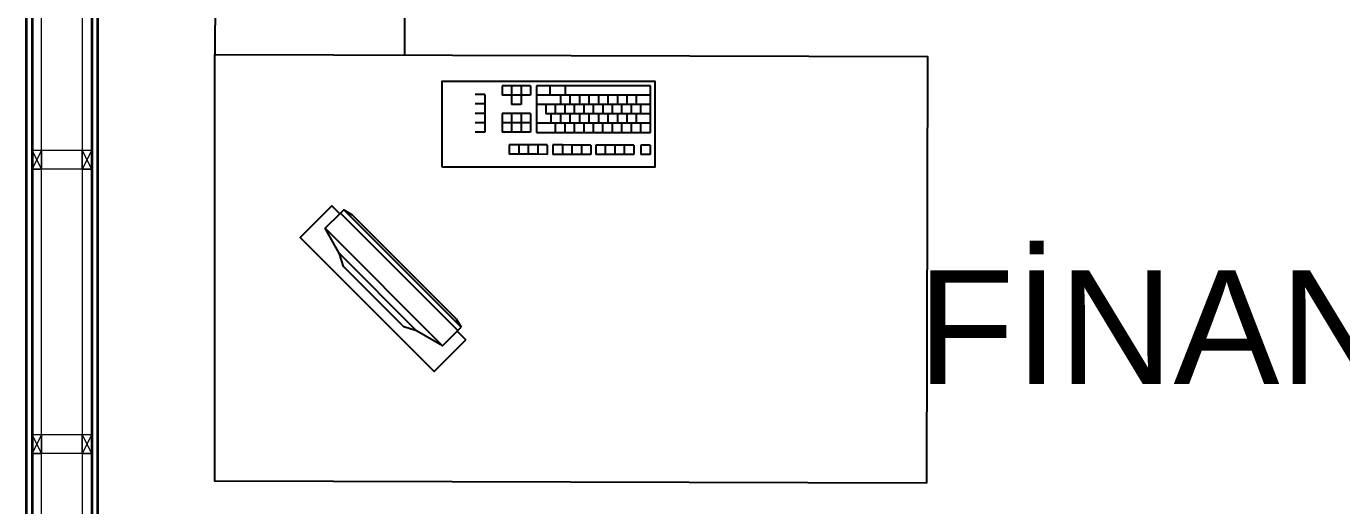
# Model space of a CAD drawing. Header units: centimetres. Extents: x 681015 to 688218, y 3995806 to 4004619.
# Drawn here: x 683259 to 683536.4, y 4003152.7 to 4003253.8 of the extents above; entities that cross this region are included whole.
import ezdxf

# ---------------------------------------------------------------- set-up
doc = ezdxf.new("R2010")
doc.units = ezdxf.units.CM
doc.header["$LTSCALE"] = 100
doc.header["$MEASUREMENT"] = 0
doc.layers.add('0 rölöve', color=7, linetype='Continuous', true_color=0xf1380e)
doc.layers.add('A-TEFRİŞ 2', color=35, linetype='Continuous')
doc.layers.add('DUV', color=4, linetype='Continuous')
for name, color, linetype, lineweight in [('no3_alçıpan kesit', 14, 'Continuous', 20), ('no3_kutu profil gorunus', 8, 'Continuous', 0), ('no3_kutuprofil kesit', 74, 'Continuous', 18)]:
    doc.layers.add(name, color=color, linetype=linetype, lineweight=lineweight)
doc.styles.get("Standard").update_dxf_attribs({"font": 'arial.ttf'})

msp = doc.modelspace()

# ---------------------------------------------------------------- linework, layer by layer
at = {"layer": 'A-TEFRİŞ 2'}
for p, q in [((683298.89, 4003357.14), (683298.83, 4003247.84)), ((683338.83, 4003247.82), (683338.89, 4003357.12))]:
    msp.add_line(p, q, dxfattribs=at)
for points in [[(683448.86, 4003157.45), (683298.77, 4003157.84), (683298.83, 4003247.84), (683449.1, 4003247.45), (683448.86, 4003157.45)], [(683361.39, 4003241.28), (683359.39, 4003241.28)], [(683359.39, 4003241.28), (683359.39, 4003239.31)], [(683363.39, 4003241.28), (683361.39, 4003241.28)], [(683361.39, 4003241.28), (683361.39, 4003239.31)], [(683363.39, 4003241.28), (683363.39, 4003239.31)], [(683365.39, 4003241.28), (683363.39, 4003241.28)], [(683365.39, 4003241.28), (683365.39, 4003239.3)], [(683366.66, 4003241.28), (683366.66, 4003239.3)], [(683369.49, 4003241.27), (683366.66, 4003241.28)], [(683372.74, 4003241.27), (683369.49, 4003241.27)], [(683369.49, 4003239.3), (683369.49, 4003241.27)], [(683390.66, 4003241.26), (683372.74, 4003241.27)], [(683372.74, 4003239.3), (683372.74, 4003241.26)], [(683390.66, 4003239.29), (683390.66, 4003241.26)], [(683355.71, 4003239.44), (683353.71, 4003239.44)], [(683355.71, 4003237.47), (683353.71, 4003237.47)], [(683355.71, 4003239.44), (683355.71, 4003237.47)], [(683355.71, 4003237.47), (683355.71, 4003235.49)], [(683361.39, 4003239.31), (683359.39, 4003239.31)], [(683363.39, 4003239.31), (683361.39, 4003239.31)], [(683361.39, 4003239.31), (683361.39, 4003237.33)], [(683363.39, 4003237.33), (683361.39, 4003237.33)], [(683363.39, 4003239.31), (683363.39, 4003237.33)], [(683365.39, 4003239.3), (683363.39, 4003239.31)], [(683369.49, 4003239.3), (683366.66, 4003239.3)], [(683366.66, 4003239.3), (683366.66, 4003237.33)], [(683371.75, 4003239.3), (683369.49, 4003239.3)], [(683369.49, 4003239.29), (683369.49, 4003239.3)], [(683371.75, 4003239.3), (683371.75, 4003239.3)], [(683371.75, 4003237.33), (683371.75, 4003239.3)], [(683372.74, 4003239.3), (683371.75, 4003239.3)], [(683372.74, 4003239.29), (683372.74, 4003239.3)], [(683373.75, 4003239.3), (683372.74, 4003239.3)], [(683373.75, 4003239.3), (683373.75, 4003239.3)], [(683375.75, 4003239.3), (683373.75, 4003239.3)], [(683373.75, 4003237.33), (683373.75, 4003239.3)], [(683377.76, 4003239.3), (683375.75, 4003239.3)], [(683375.75, 4003239.3), (683375.75, 4003239.3)], [(683375.75, 4003237.33), (683375.75, 4003239.3)], [(683377.75, 4003237.32), (683377.76, 4003239.3)], [(683377.76, 4003239.3), (683377.76, 4003239.3)], [(683379.75, 4003239.3), (683377.76, 4003239.3)], [(683379.75, 4003237.32), (683379.75, 4003239.3)], [(683379.75, 4003239.3), (683379.75, 4003239.3)], [(683381.75, 4003239.29), (683379.75, 4003239.3)], [(683381.75, 4003239.29), (683381.75, 4003239.3)], [(683383.75, 4003239.29), (683381.75, 4003239.29)], [(683381.75, 4003237.32), (683381.75, 4003239.29)], [(683383.75, 4003239.29), (683383.75, 4003239.3)], [(683385.75, 4003239.29), (683383.75, 4003239.29)], [(683383.75, 4003237.32), (683383.75, 4003239.29)], [(683385.75, 4003239.29), (683385.75, 4003239.29)], [(683385.75, 4003237.32), (683385.75, 4003239.29)], [(683387.75, 4003239.29), (683385.75, 4003239.29)], [(683386.66, 4003237.32), (683386.66, 4003237.36)], [(683390.66, 4003239.29), (683387.75, 4003239.29)], [(683387.75, 4003239.29), (683387.75, 4003239.29)], [(683387.75, 4003237.32), (683387.75, 4003239.29)], [(683388.66, 4003237.32), (683388.66, 4003237.35)], [(683390.66, 4003237.31), (683390.66, 4003239.29)], [(683355.71, 4003235.45), (683353.71, 4003235.45)], [(683355.71, 4003235.45), (683355.71, 4003233.48)], [(683361.39, 4003235.45), (683359.39, 4003235.45)], [(683359.39, 4003235.45), (683359.39, 4003233.48)], [(683363.39, 4003235.45), (683361.39, 4003235.45)], [(683361.39, 4003235.45), (683361.39, 4003233.48)], [(683365.39, 4003235.45), (683363.39, 4003235.45)], [(683363.39, 4003235.45), (683363.39, 4003233.47)], [(683365.39, 4003235.45), (683365.39, 4003233.47)], [(683368.66, 4003237.33), (683366.66, 4003237.33)], [(683366.66, 4003237.33), (683366.66, 4003233.38)], [(683368.66, 4003235.36), (683368.63, 4003235.36)], [(683368.66, 4003235.36), (683368.66, 4003237.33)], [(683370.66, 4003237.33), (683368.66, 4003237.33)], [(683369.75, 4003235.36), (683368.66, 4003235.36)], [(683371.75, 4003235.35), (683369.75, 4003235.36)], [(683369.75, 4003233.42), (683369.75, 4003235.36)], [(683371.75, 4003237.33), (683370.66, 4003237.33)], [(683370.66, 4003235.39), (683370.66, 4003237.33)], [(683372.66, 4003237.33), (683371.75, 4003237.33)], [(683373.75, 4003235.35), (683371.75, 4003235.35)], [(683371.75, 4003233.42), (683371.75, 4003235.35)], [(683373.75, 4003237.33), (683372.66, 4003237.33)], [(683372.66, 4003235.39), (683372.66, 4003237.33)], [(683374.66, 4003237.32), (683373.75, 4003237.33)], [(683375.75, 4003235.35), (683373.75, 4003235.35)], [(683373.75, 4003233.42), (683373.75, 4003235.35)], [(683374.66, 4003235.39), (683374.66, 4003237.32)], [(683375.75, 4003237.32), (683374.66, 4003237.32)], [(683376.66, 4003237.32), (683375.75, 4003237.32)], [(683377.75, 4003235.35), (683375.75, 4003235.35)], [(683375.75, 4003233.42), (683375.75, 4003235.35)], [(683377.75, 4003237.32), (683376.66, 4003237.32)], [(683376.66, 4003235.39), (683376.66, 4003237.32)], [(683378.66, 4003237.32), (683377.75, 4003237.32)], [(683379.75, 4003235.35), (683377.75, 4003235.35)], [(683377.75, 4003233.42), (683377.75, 4003235.35)], [(683379.75, 4003237.32), (683378.66, 4003237.32)], [(683378.66, 4003235.39), (683378.66, 4003237.32)], [(683380.66, 4003237.32), (683379.75, 4003237.32)], [(683381.75, 4003235.35), (683379.75, 4003235.35)], [(683379.75, 4003233.42), (683379.75, 4003235.35)], [(683380.66, 4003235.39), (683380.66, 4003237.32)], [(683381.75, 4003237.32), (683380.66, 4003237.32)], [(683382.66, 4003237.32), (683381.75, 4003237.32)], [(683383.75, 4003235.35), (683381.75, 4003235.35)], [(683381.75, 4003233.41), (683381.75, 4003235.35)], [(683383.75, 4003237.32), (683382.66, 4003237.32)], [(683382.66, 4003235.39), (683382.66, 4003237.32)], [(683384.66, 4003237.32), (683383.75, 4003237.32)], [(683385.75, 4003235.35), (683383.75, 4003235.35)], [(683383.75, 4003233.41), (683383.75, 4003235.35)], [(683385.75, 4003237.32), (683384.66, 4003237.32)], [(683384.66, 4003235.38), (683384.66, 4003237.32)], [(683386.66, 4003237.32), (683385.75, 4003237.32)], [(683387.75, 4003235.34), (683385.75, 4003235.35)], [(683385.75, 4003233.41), (683385.75, 4003235.35)], [(683387.75, 4003237.32), (683386.66, 4003237.32)], [(683386.66, 4003235.38), (683386.66, 4003237.32)], [(683388.66, 4003237.32), (683387.75, 4003237.32)], [(683387.75, 4003235.34), (683387.75, 4003235.38)], [(683390.66, 4003235.34), (683387.75, 4003235.34)], [(683387.75, 4003233.41), (683387.75, 4003235.34)], [(683390.66, 4003237.31), (683388.66, 4003237.32)], [(683388.66, 4003235.38), (683388.66, 4003237.32)], [(683390.66, 4003235.34), (683390.66, 4003237.31)], [(683390.66, 4003233.37), (683390.66, 4003235.34)], [(683355.71, 4003233.48), (683353.71, 4003233.48)], [(683355.71, 4003233.48), (683355.71, 4003231.5)], [(683361.39, 4003233.48), (683359.39, 4003233.48)], [(683359.39, 4003233.48), (683359.39, 4003231.5)], [(683363.39, 4003233.47), (683361.39, 4003233.48)], [(683361.39, 4003233.48), (683361.39, 4003231.5)], [(683363.39, 4003233.47), (683363.39, 4003231.5)], [(683365.39, 4003233.47), (683363.39, 4003233.47)], [(683365.39, 4003233.47), (683365.39, 4003231.5)], [(683366.66, 4003233.38), (683366.65, 4003231.41)], [(683370.65, 4003233.38), (683366.66, 4003233.38)], [(683372.66, 4003233.38), (683370.65, 4003233.38)], [(683370.65, 4003231.41), (683370.65, 4003233.38)], [(683372.65, 4003231.41), (683372.66, 4003233.38)], [(683374.66, 4003233.38), (683372.66, 4003233.38)], [(683374.65, 4003231.41), (683374.66, 4003233.38)], [(683376.66, 4003233.38), (683374.66, 4003233.38)], [(683376.65, 4003231.41), (683376.66, 4003233.38)], [(683378.66, 4003233.38), (683376.66, 4003233.38)], [(683378.65, 4003231.4), (683378.66, 4003233.38)], [(683380.65, 4003233.38), (683378.66, 4003233.38)], [(683380.65, 4003231.4), (683380.65, 4003233.38)], [(683382.65, 4003233.37), (683380.65, 4003233.38)], [(683384.65, 4003233.37), (683382.65, 4003233.37)], [(683382.65, 4003231.4), (683382.65, 4003233.37)], [(683386.66, 4003233.37), (683384.65, 4003233.37)], [(683384.65, 4003231.4), (683384.65, 4003233.37)], [(683386.65, 4003231.4), (683386.66, 4003233.37)], [(683388.66, 4003233.37), (683386.66, 4003233.37)], [(683388.65, 4003231.4), (683388.66, 4003233.37)], [(683390.66, 4003233.37), (683388.66, 4003233.37)], [(683390.65, 4003231.4), (683390.66, 4003233.37)], [(683355.71, 4003231.5), (683353.71, 4003231.51)], [(683361.39, 4003231.5), (683359.39, 4003231.5)], [(683363.39, 4003231.5), (683361.39, 4003231.5)], [(683365.39, 4003231.5), (683363.39, 4003231.5)], [(683366.65, 4003231.41), (683370.65, 4003231.41)], [(683370.65, 4003231.41), (683372.65, 4003231.41)], [(683372.65, 4003231.41), (683374.65, 4003231.41)], [(683374.65, 4003231.41), (683376.65, 4003231.41)], [(683376.65, 4003231.41), (683378.65, 4003231.4)], [(683378.65, 4003231.4), (683380.65, 4003231.4)], [(683380.65, 4003231.4), (683382.65, 4003231.4)], [(683382.65, 4003231.4), (683384.65, 4003231.4)], [(683384.65, 4003231.4), (683386.65, 4003231.4)], [(683386.65, 4003231.4), (683388.65, 4003231.4)], [(683388.65, 4003231.4), (683390.65, 4003231.4)], [(683362.88, 4003228.78), (683360.88, 4003228.78)], [(683360.88, 4003228.78), (683360.88, 4003226.81)], [(683362.88, 4003226.81), (683360.88, 4003226.81)], [(683362.88, 4003228.78), (683362.88, 4003226.81)], [(683364.88, 4003228.78), (683362.88, 4003228.78)], [(683364.88, 4003226.81), (683362.88, 4003226.81)], [(683366.88, 4003228.78), (683364.88, 4003228.78)], [(683364.88, 4003228.78), (683364.88, 4003226.81)], [(683366.88, 4003226.81), (683364.88, 4003226.81)], [(683368.88, 4003228.78), (683366.88, 4003228.78)], [(683366.88, 4003228.78), (683366.88, 4003226.81)], [(683368.88, 4003226.8), (683366.88, 4003226.81)], [(683368.88, 4003228.78), (683368.88, 4003226.8)], [(683372.1, 4003228.78), (683370.1, 4003228.78)], [(683370.1, 4003228.78), (683370.1, 4003226.8)], [(683372.1, 4003226.8), (683370.1, 4003226.8)], [(683374.1, 4003228.77), (683372.1, 4003228.78)], [(683372.1, 4003228.78), (683372.1, 4003226.8)], [(683374.1, 4003226.8), (683372.1, 4003226.8)], [(683376.1, 4003228.77), (683374.1, 4003228.77)], [(683374.1, 4003228.77), (683374.1, 4003226.8)], [(683376.1, 4003226.8), (683374.1, 4003226.8)], [(683378.1, 4003228.77), (683376.1, 4003228.77)], [(683376.1, 4003228.77), (683376.1, 4003226.8)], [(683378.1, 4003226.8), (683376.1, 4003226.8)], [(683378.1, 4003228.77), (683378.1, 4003226.8)], [(683381.13, 4003228.77), (683379.13, 4003228.77)], [(683379.13, 4003228.77), (683379.13, 4003226.8)], [(683381.13, 4003226.8), (683379.13, 4003226.8)], [(683381.13, 4003228.77), (683381.13, 4003226.8)], [(683383.13, 4003228.77), (683381.13, 4003228.77)], [(683383.13, 4003226.8), (683381.13, 4003226.8)], [(683383.13, 4003228.77), (683383.13, 4003226.8)], [(683385.13, 4003228.77), (683383.13, 4003228.77)], [(683385.13, 4003226.8), (683383.13, 4003226.8)], [(683387.13, 4003228.77), (683385.13, 4003228.77)], [(683385.13, 4003228.77), (683385.13, 4003226.8)], [(683387.13, 4003226.79), (683385.13, 4003226.8)], [(683387.13, 4003228.77), (683387.13, 4003226.79)], [(683388.63, 4003228.77), (683388.63, 4003226.79)], [(683390.63, 4003228.76), (683388.63, 4003228.77)], [(683390.63, 4003226.79), (683388.63, 4003226.79)], [(683390.63, 4003228.76), (683390.63, 4003226.79)], [(683325.16, 4003214.28), (683323.47, 4003215.97), (683316.76, 4003209.27), (683345.03, 4003180.97), (683351.74, 4003187.67)], [(683350.02, 4003189.64), (683346.82, 4003186.44), (683341.34, 4003189.58), (683338.65, 4003190.44), (683325.93, 4003203.17), (683325.09, 4003205.85), (683322.09, 4003211.21), (683325.28, 4003214.4)], [(683325.28, 4003214.4), (683325.99, 4003215.11), (683327.76, 4003214.05), (683349.67, 4003192.11), (683350.73, 4003190.34)], [(683350.02, 4003189.64), (683325.28, 4003214.4)], [(683325.99, 4003215.11), (683350.73, 4003190.34)], [(683322.09, 4003211.21), (683346.82, 4003186.44)], [(683325.22, 4003205.72), (683325.09, 4003205.85)], [(683341.34, 4003189.58), (683325.22, 4003205.72)], [(683338.65, 4003190.44), (683325.93, 4003203.17)], [(683350.02, 4003189.64), (683350.73, 4003190.34)], [(683349.9, 4003189.51), (683351.74, 4003187.67)]]:
    msp.add_lwpolyline(points, dxfattribs=at)
msp.add_lwpolyline([(683346.65, 4003224.19), (683391.65, 4003224.17), (683391.66, 4003242.16), (683346.66, 4003242.19)], close=True, dxfattribs=at)
at = {"layer": 'DUV', "lineweight": -2}
for p, q in [((683259.04, 4003012.71), (683259.04, 4003407.71)), ((683259.04, 4003012.71), (683259.04, 4003407.71)), ((683274.04, 4003027.71), (683274.04, 4003407.71)), ((683274.04, 4003027.71), (683274.04, 4003407.71))]:
    msp.add_line(p, q, dxfattribs=at)
at = {"layer": 'no3_alçıpan kesit', "lineweight": 35}
for p, q in [((683259.04, 4003407.71), (683259.04, 4003012.71)), ((683260.24, 4003407.71), (683260.24, 4003012.71)), ((683272.84, 4003407.71), (683272.84, 4003026.51)), ((683274.04, 4003407.71), (683274.04, 4003026.51))]:
    msp.add_line(p, q, dxfattribs=at)
at = {"layer": 'no3_kutu profil gorunus'}
for points in [[(683262.24, 4003403.71), (683260.24, 4003403.71), (683260.24, 4003019.91), (683262.24, 4003019.91)], [(683270.84, 4003026.51), (683272.84, 4003026.51), (683272.84, 4003403.71), (683270.84, 4003403.71)], [(683262.24, 4003227.71), (683270.84, 4003227.71), (683270.84, 4003223.71), (683262.24, 4003223.71)], [(683262.24, 4003167.71), (683270.84, 4003167.71), (683270.84, 4003163.71), (683262.24, 4003163.71)]]:
    msp.add_lwpolyline(points, close=True, dxfattribs=at)
at = {"layer": 'no3_kutuprofil kesit'}
for points in [[(683262.24, 4003227.71), (683262.24, 4003223.71), (683260.24, 4003223.71), (683260.24, 4003227.71), (683262.24, 4003227.71), (683260.24, 4003223.71), (683262.24, 4003223.71), (683260.24, 4003227.71)], [(683272.84, 4003227.71), (683272.84, 4003223.71), (683270.84, 4003223.71), (683270.84, 4003227.71), (683272.84, 4003227.71), (683270.84, 4003223.71), (683272.84, 4003223.71), (683270.84, 4003227.71)], [(683262.24, 4003167.71), (683262.24, 4003163.71), (683260.24, 4003163.71), (683260.24, 4003167.71), (683262.24, 4003167.71), (683260.24, 4003163.71), (683262.24, 4003163.71), (683260.24, 4003167.71)], [(683272.84, 4003167.71), (683272.84, 4003163.71), (683270.84, 4003163.71), (683270.84, 4003167.71), (683272.84, 4003167.71), (683270.84, 4003163.71), (683272.84, 4003163.71), (683270.84, 4003167.71)]]:
    msp.add_lwpolyline(points, dxfattribs=at)

# ---------------------------------------------------------------- texts
at = {"layer": '0 rölöve', "color": 252}
msp.add_text('FİNANSMAN', height=24, dxfattribs=at).set_placement((683446.96, 4003178.36))

doc.saveas('drawing.dxf')
